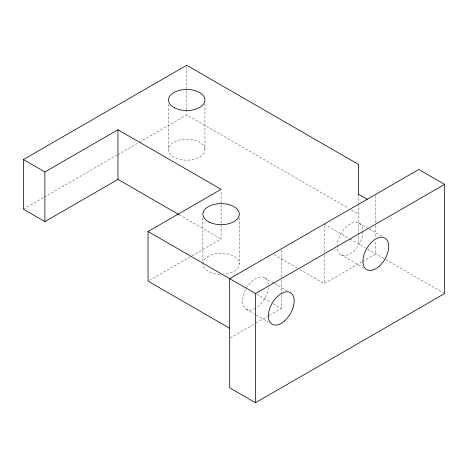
<?xml version="1.0" encoding="UTF-8"?>
<svg xmlns="http://www.w3.org/2000/svg" width="468" height="468" viewBox="0 0 468 468"><rect width="100%" height="100%" fill="white"/><g stroke="black" fill="none" stroke-linecap="round" stroke-linejoin="round"><path stroke-width="0.35" stroke-dasharray="2.34 1.75" d="M23.4 209.184L43.659 197.49M44.29 197.127L117.088 155.095M117.72 154.732L138.61 142.67M139.248 142.301L186.72 114.894L348.525 208.313M149.298 280.42L191.5 256.054M192.132 255.692L221.107 238.961L221.107 190.792M230.332 337.855L255.487 323.329M256.119 322.967L268.696 315.707M269.328 315.338L281.28 308.441L281.28 294.641M299.725 269.463L324.26 283.626L361.998 261.84M362.624 261.477L375.833 253.849L375.833 240.78M351.69 210.138L358.64 214.151M359.161 223.172L368.597 228.618M369.229 228.981L381.806 236.241M324.26 224.073L349.415 238.598M350.046 238.961L385.187 259.254M385.819 259.617L443.968 293.19M340.926 254.756L363.572 267.825M273.938 254.574L297.209 268.012M179.338 214.847L221.107 238.961M264.607 277.764L274.043 283.21M274.669 283.573L287.253 290.833M256.751 294.278L270.586 302.269M273.101 303.72L281.28 308.441M246.373 309.342L255.809 314.794M256.435 315.157L268.386 322.054M375.833 195.747L375.833 222.622M375.833 225.523L375.833 237.873M358.64 194.296L358.64 203.2M358.64 203.785L358.64 243.927M324.26 225.523L324.26 252.398M324.26 255.306L324.26 283.626M281.28 250.339L281.28 277.214M281.28 280.116L281.28 293.916M239.341 217.796L239.341 263.776M204.955 103.65L204.955 149.631A18.234 10.53 0 0 1 177.606 158.751A18.234 10.53 0 0 1 177.606 140.517A18.234 10.53 0 0 1 204.955 149.631M202.872 217.796L202.872 262.32M186.72 66.725L186.72 109.056M186.72 109.787L186.72 114.894M168.486 104.382L168.486 149.631M202.872 263.776A18.234 10.53 0 0 1 219.913 253.27A18.234 10.53 0 0 1 239.183 262.402A18.234 10.53 0 0 1 224.663 274.102M219.679 274.271A18.234 10.53 0 0 1 202.913 264.467M337.153 246.408A18.234 10.53 -60 0 1 349.707 224.271A18.234 10.53 -60 0 1 362.922 230.753M362.94 231.52A18.234 10.53 -60 0 1 350.38 253.65A18.234 10.53 -60 0 1 337.171 247.168M246.373 288.288A18.234 10.53 -60 0 1 259.793 277.033A18.234 10.53 -60 0 1 268.316 284.597M268.334 287.434A18.234 10.53 -60 0 1 256.049 308.108M255.487 308.441A18.234 10.53 -60 0 1 243.67 306.329A18.234 10.53 -60 0 1 246.039 288.879"/><path stroke-width="0.7" d="M178.706 214.484L117.954 179.408L44.887 221.592L23.4 209.184L23.4 159.559L186.72 65.263L358.64 164.52L358.64 194.442M23.4 159.559L44.887 171.967L117.954 129.782L221.107 189.335L148.04 231.52L148.04 281.145L229.7 328.296M148.04 231.52L255.487 293.553L444.6 184.369L444.6 293.553L255.487 402.737L229.7 387.849L229.7 278.665L418.813 169.48L444.6 184.369M358.64 194.296L367.24 199.263M255.487 293.553L255.487 402.737M117.954 129.782L117.954 179.408M44.887 171.967L44.887 221.592M379.168 266.304A18.234 10.53 -60 0 0 384.948 238.06A18.234 10.53 -60 0 0 363.379 257.189A18.234 10.53 -60 0 0 379.168 266.304M284.614 320.896A18.234 10.53 -60 0 0 290.394 292.652A18.234 10.53 -60 0 0 268.825 311.776A18.234 10.53 -60 0 0 284.614 320.896M209.085 222.066A18.234 10.53 0 0 0 238.99 216.204A18.234 10.53 0 0 0 215.245 204.177A18.234 10.53 0 0 0 209.085 222.066M174.699 107.921A18.234 10.53 0 0 0 204.61 102.059A18.234 10.53 0 0 0 180.859 90.037A18.234 10.53 0 0 0 174.699 107.921"/></g></svg>
